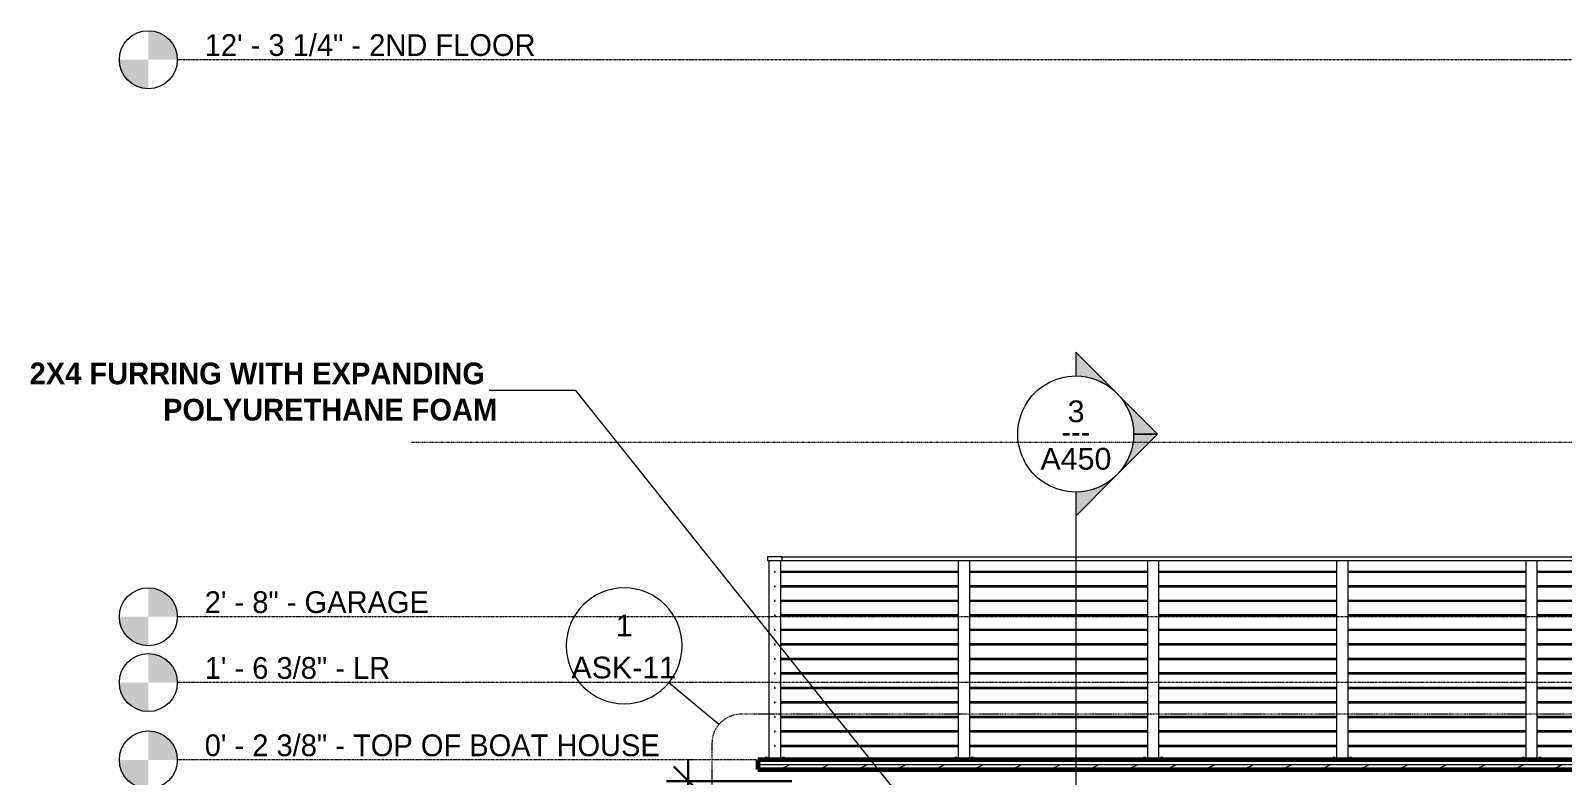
# Model space of a CAD drawing. Header units: inches. Extents: x -3225 to -1923, y -226 to 478.
# Drawn here: x -3224.9 to -2907.8, y -0.8 to 153.3 of the extents above; entities that cross this region are included whole.
import ezdxf

# ---------------------------------------------------------------- set-up
doc = ezdxf.new("R2010")
doc.units = ezdxf.units.IN
doc.header["$MEASUREMENT"] = 0
for name, pattern in [('Aligning Line 1_8_', [0.25, 0.125, -0.125]), ('Dash Dot 3_16_', [0.3124999999999999, 0.1874999999999999, -0.06249999999999999, 0, -0.06249999999999999]), ('Grid Line 1_2_', [0.8749999999999999, 0.4999999999999999, -0.125, 0.125, -0.125])]:
    doc.linetypes.add(name, pattern=pattern)
for name, color, linetype, lineweight in [('A-ANNO-DIMS-1', 211, 'Continuous', 30), ('A-ANNO-SYMB', 150, 'Continuous', 9), ('A-ANNO-SYMB-1', 150, 'Dash Dot 3_16_', 9), ('A-FLOR-1', 192, 'Continuous', 60), ('A-FLOR-HRAL', 11, 'Continuous', 9), ('A-FLOR-LEVL', 51, 'Continuous', 9), ('A-FLOR-LEVL-1', 51, 'Grid Line 1_2_', 9), ('A-FLOR-MCUT', 51, 'Continuous', 18), ('A-FLOR-PATT-1', 8, 'Continuous', 9), ('G-ANNO-SYMB', 111, 'Aligning Line 1_8_', 9), ('G-ANNO-SYMB-1', 111, 'Continuous', 9), ('G-ANNO-TEXT', 231, 'Continuous', 9)]:
    doc.layers.add(name, color=color, linetype=linetype, lineweight=lineweight)
doc.styles.add('Arial_1', font='arial.ttf', dxfattribs={"height": 4.499999999999996})
doc.styles.add('Century Gothic', font='ufonts.com_century-gothic.ttf', dxfattribs={"height": 4.499999999999996})
doc.styles.add('Century Gothic_B', font='GOTHICB.TTF', dxfattribs={"height": 4.499999999999999})
doc.dimstyles.new('OD__1_16__Tol__', dxfattribs={"dimscale": 12, "dimtxt": 4.698757213728865, "dimasz": 0.5, "dimexe": 0.375, "dimexo": 0.2500000000000001, "dimgap": 0.06250000000000001, "dimtad": 1, "dimdec": 4, "dimrnd": 0.0625, "dimzin": 3, "dimdsep": 46, "dimlunit": 4, "dimtxsty": 'Century Gothic_B', "dimblk1": 'OBLIQUE', "dimblk2": 'OBLIQUE', "dimsah": 1, "dimcen": 0.09, "dimdle": 0.375, "dimazin": 0, "dimtfac": 1, "dimtdec": 4, "dimtix": 1, "dimtmove": 0, "dimatfit": 3, "dimfxl": 1, "dimtvp": 1, "dimtfill": 1, "dimfrac": 2, "dimtolj": 1, "dimtzin": 0, "dimlwd": 30, "dimlwe": 30, "dimarcsym": 2})

# ---------------------------------------------------------------- blocks, each defined once
blk = doc.blocks.new('Railing - 2_ x 1_2_ 2-V1-Section 12')
at = {"layer": 'A-FLOR-HRAL'}
for p, q in [((-3072.024183847696, 2.625000000000033), (-3072.024183847696, 43.62499999999999)), ((-3069.649183847696, 43.62499999999999), (-3069.649183847696, 2.625000000000032)), ((-3068.336683847696, 2.624999999999998), (-3073.336683847696, 2.624999999999998)), ((-3073.336683847696, 2.374999999999998), (-3073.336683847696, 2.624999999999998)), ((-3072.836683847697, 2.624999999999856), (-3072.836683847697, 2.874999999999799)), ((-3072.336683847697, 2.874999999999998), (-3072.836683847696, 2.874999999999998)), ((-3072.336683847697, 2.874999999999799), (-3072.336683847697, 2.624999999999856)), ((-3069.336683847697, 2.624999999999856), (-3069.336683847697, 2.874999999999799)), ((-3068.836683847697, 2.874999999999998), (-3069.336683847696, 2.874999999999998)), ((-3068.836683847697, 2.874999999999799), (-3068.836683847697, 2.624999999999856)), ((-3068.336683847696, 2.624999999999998), (-3068.336683847696, 2.374999999999998))]:
    blk.add_line(p, q, dxfattribs=at)
blk = doc.blocks.new('Railing - 2_ x 1_2_ 2-V2-Section 12')
at = {"layer": 'A-FLOR-HRAL'}
for p, q in [((-3032.85751718103, 43.62499999999999), (-3032.85751718103, 2.625000000000032)), ((-3030.48251718103, 2.625000000000033), (-3030.48251718103, 43.62499999999999)), ((-3029.17001718103, 2.624999999999998), (-3034.17001718103, 2.624999999999998)), ((-3034.17001718103, 2.624999999999998), (-3034.17001718103, 2.374999999999998)), ((-3033.670017181031, 2.624999999999856), (-3033.670017181031, 2.874999999999799)), ((-3033.42001718103, 2.874999999999998), (-3033.67001718103, 2.874999999999998)), ((-3033.17001718103, 2.874999999999998), (-3033.42001718103, 2.874999999999998)), ((-3033.170017181031, 2.874999999999799), (-3033.170017181031, 2.624999999999856)), ((-3030.170017181031, 2.624999999999856), (-3030.170017181031, 2.874999999999799)), ((-3029.92001718103, 2.874999999999998), (-3030.17001718103, 2.874999999999998)), ((-3029.67001718103, 2.874999999999998), (-3029.92001718103, 2.874999999999998)), ((-3029.670017181031, 2.874999999999799), (-3029.670017181031, 2.624999999999856)), ((-3029.17001718103, 2.374999999999998), (-3029.17001718103, 2.624999999999998))]:
    blk.add_line(p, q, dxfattribs=at)
blk = doc.blocks.new('Railing - Railing-1114347-Section 12')
at = {"layer": 'A-FLOR-HRAL'}
for p, q in [((-3069.336683847696, 44.375), (-3072.336683847696, 44.375)), ((-3072.336683847696, 44.375), (-3072.336683847696, 43.625)), ((-3072.336683847696, 43.625), (-3069.336683847696, 43.625)), ((-3032.857517181031, 41.37499999999988), (-3069.649183847697, 41.37499999999988)), ((-3069.336683847696, 43.625), (-3069.336683847696, 44.375)), ((-3069.336683847696, 44.375), (-2718.3366838477, 44.375)), ((-3069.336683847696, 43.625), (-2718.3366838477, 43.625)), ((-2993.690850514365, 41.37499999999988), (-3030.482517181031, 41.37499999999988)), ((-2954.524183847698, 41.37499999999988), (-2991.315850514365, 41.37499999999988)), ((-2915.357517181032, 41.37499999999988), (-2952.149183847698, 41.37499999999988)), ((-2876.190850514366, 41.37499999999988), (-2912.982517181032, 41.37499999999988)), ((-3069.649183847697, 41.18749999999988), (-3032.857517181031, 41.18749999999988)), ((-3032.857517181031, 38.37499999999988), (-3069.649183847697, 38.37499999999988)), ((-3069.649183847697, 38.18749999999988), (-3032.857517181031, 38.18749999999988)), ((-3030.482517181031, 41.18749999999988), (-2993.690850514365, 41.18749999999988)), ((-2993.690850514365, 38.37499999999988), (-3030.482517181031, 38.37499999999988)), ((-3030.482517181031, 38.18749999999988), (-2993.690850514365, 38.18749999999988)), ((-2991.315850514365, 41.18749999999988), (-2954.524183847698, 41.18749999999988)), ((-2954.524183847698, 38.37499999999988), (-2991.315850514365, 38.37499999999988)), ((-2991.315850514365, 38.18749999999988), (-2954.524183847698, 38.18749999999988)), ((-2952.149183847698, 41.18749999999988), (-2915.357517181032, 41.18749999999988)), ((-2915.357517181032, 38.37499999999988), (-2952.149183847698, 38.37499999999988)), ((-2952.149183847698, 38.18749999999988), (-2915.357517181032, 38.18749999999988)), ((-2912.982517181032, 41.18749999999988), (-2876.190850514366, 41.18749999999988)), ((-2876.190850514366, 38.37499999999988), (-2912.982517181032, 38.37499999999988)), ((-2912.982517181032, 38.18749999999988), (-2876.190850514366, 38.18749999999988)), ((-3032.857517181031, 35.37499999999988), (-3069.649183847697, 35.37499999999988)), ((-3069.649183847697, 35.18749999999988), (-3032.857517181031, 35.18749999999988)), ((-2993.690850514365, 35.37499999999988), (-3030.482517181031, 35.37499999999988)), ((-3030.482517181031, 35.18749999999988), (-2993.690850514365, 35.18749999999988)), ((-2954.524183847698, 35.37499999999988), (-2991.315850514365, 35.37499999999988)), ((-2991.315850514365, 35.18749999999988), (-2954.524183847698, 35.18749999999988)), ((-2915.357517181032, 35.37499999999988), (-2952.149183847698, 35.37499999999988)), ((-2952.149183847698, 35.18749999999988), (-2915.357517181032, 35.18749999999988)), ((-2876.190850514366, 35.37499999999988), (-2912.982517181032, 35.37499999999988)), ((-2912.982517181032, 35.18749999999988), (-2876.190850514366, 35.18749999999988)), ((-3032.857517181031, 32.37499999999988), (-3069.649183847697, 32.37499999999988)), ((-3069.649183847697, 32.18749999999979), (-3032.857517181031, 32.18749999999979)), ((-2993.690850514365, 32.37499999999988), (-3030.482517181031, 32.37499999999988)), ((-3030.482517181031, 32.18749999999979), (-2993.690850514365, 32.18749999999979)), ((-2954.524183847698, 32.37499999999988), (-2991.315850514365, 32.37499999999988)), ((-2991.315850514365, 32.18749999999979), (-2954.524183847698, 32.18749999999979)), ((-2915.357517181032, 32.37499999999988), (-2952.149183847698, 32.37499999999988)), ((-2952.149183847698, 32.18749999999979), (-2915.357517181032, 32.18749999999979)), ((-2876.190850514366, 32.37499999999988), (-2912.982517181032, 32.37499999999988)), ((-2912.982517181032, 32.18749999999979), (-2876.190850514366, 32.18749999999979)), ((-3032.857517181031, 29.3749999999998), (-3069.649183847697, 29.3749999999998)), ((-3069.649183847697, 29.18749999999988), (-3032.857517181031, 29.18749999999988)), ((-2993.690850514365, 29.3749999999998), (-3030.482517181031, 29.3749999999998)), ((-3030.482517181031, 29.18749999999988), (-2993.690850514365, 29.18749999999988)), ((-2954.524183847698, 29.3749999999998), (-2991.315850514365, 29.3749999999998)), ((-2991.315850514365, 29.18749999999988), (-2954.524183847698, 29.18749999999988)), ((-2915.357517181032, 29.3749999999998), (-2952.149183847698, 29.3749999999998)), ((-2952.149183847698, 29.18749999999988), (-2915.357517181032, 29.18749999999988)), ((-2876.190850514366, 29.3749999999998), (-2912.982517181032, 29.3749999999998)), ((-2912.982517181032, 29.18749999999988), (-2876.190850514366, 29.18749999999988)), ((-3032.857517181031, 26.37499999999988), (-3069.649183847697, 26.37499999999988)), ((-3069.649183847697, 26.18749999999988), (-3032.857517181031, 26.18749999999988)), ((-2993.690850514365, 26.37499999999988), (-3030.482517181031, 26.37499999999988)), ((-3030.482517181031, 26.18749999999988), (-2993.690850514365, 26.18749999999988)), ((-2954.524183847698, 26.37499999999988), (-2991.315850514365, 26.37499999999988)), ((-2991.315850514365, 26.18749999999988), (-2954.524183847698, 26.18749999999988)), ((-2915.357517181032, 26.37499999999988), (-2952.149183847698, 26.37499999999988)), ((-2952.149183847698, 26.18749999999988), (-2915.357517181032, 26.18749999999988)), ((-2876.190850514366, 26.37499999999988), (-2912.982517181032, 26.37499999999988)), ((-2912.982517181032, 26.18749999999988), (-2876.190850514366, 26.18749999999988)), ((-3032.857517181031, 23.3749999999998), (-3069.649183847697, 23.3749999999998)), ((-3069.649183847697, 23.1874999999998), (-3032.857517181031, 23.1874999999998)), ((-2993.690850514365, 23.3749999999998), (-3030.482517181031, 23.3749999999998)), ((-3030.482517181031, 23.1874999999998), (-2993.690850514365, 23.1874999999998)), ((-2954.524183847698, 23.3749999999998), (-2991.315850514365, 23.3749999999998)), ((-2991.315850514365, 23.1874999999998), (-2954.524183847698, 23.1874999999998)), ((-2915.357517181032, 23.3749999999998), (-2952.149183847698, 23.3749999999998)), ((-2952.149183847698, 23.1874999999998), (-2915.357517181032, 23.1874999999998)), ((-2876.190850514366, 23.3749999999998), (-2912.982517181032, 23.3749999999998)), ((-2912.982517181032, 23.1874999999998), (-2876.190850514366, 23.1874999999998)), ((-3032.857517181031, 20.3749999999998), (-3069.649183847697, 20.3749999999998)), ((-3069.649183847697, 20.1874999999998), (-3032.857517181031, 20.1874999999998)), ((-2993.690850514365, 20.3749999999998), (-3030.482517181031, 20.3749999999998)), ((-3030.482517181031, 20.1874999999998), (-2993.690850514365, 20.1874999999998)), ((-2954.524183847698, 20.3749999999998), (-2991.315850514365, 20.3749999999998)), ((-2991.315850514365, 20.1874999999998), (-2954.524183847698, 20.1874999999998)), ((-2915.357517181032, 20.3749999999998), (-2952.149183847698, 20.3749999999998)), ((-2952.149183847698, 20.1874999999998), (-2915.357517181032, 20.1874999999998)), ((-2876.190850514366, 20.3749999999998), (-2912.982517181032, 20.3749999999998)), ((-2912.982517181032, 20.1874999999998), (-2876.190850514366, 20.1874999999998)), ((-3032.857517181031, 17.37499999999988), (-3069.649183847697, 17.37499999999988)), ((-3069.649183847697, 17.18749999999988), (-3032.857517181031, 17.18749999999988)), ((-2993.690850514365, 17.37499999999988), (-3030.482517181031, 17.37499999999988)), ((-3030.482517181031, 17.18749999999988), (-2993.690850514365, 17.18749999999988)), ((-2954.524183847698, 17.37499999999988), (-2991.315850514365, 17.37499999999988)), ((-2991.315850514365, 17.18749999999988), (-2954.524183847698, 17.18749999999988)), ((-2915.357517181032, 17.37499999999988), (-2952.149183847698, 17.37499999999988)), ((-2952.149183847698, 17.18749999999988), (-2915.357517181032, 17.18749999999988)), ((-2876.190850514366, 17.37499999999988), (-2912.982517181032, 17.37499999999988)), ((-2912.982517181032, 17.18749999999988), (-2876.190850514366, 17.18749999999988)), ((-3032.857517181031, 14.3749999999998), (-3069.649183847697, 14.3749999999998)), ((-3069.649183847697, 14.1874999999998), (-3032.857517181031, 14.1874999999998)), ((-2993.690850514365, 14.3749999999998), (-3030.482517181031, 14.3749999999998)), ((-3030.482517181031, 14.1874999999998), (-2993.690850514365, 14.1874999999998)), ((-2954.524183847698, 14.3749999999998), (-2991.315850514365, 14.3749999999998)), ((-2991.315850514365, 14.1874999999998), (-2954.524183847698, 14.1874999999998)), ((-2915.357517181032, 14.3749999999998), (-2952.149183847698, 14.3749999999998)), ((-2952.149183847698, 14.1874999999998), (-2915.357517181032, 14.1874999999998)), ((-2876.190850514366, 14.3749999999998), (-2912.982517181032, 14.3749999999998)), ((-2912.982517181032, 14.1874999999998), (-2876.190850514366, 14.1874999999998)), ((-3032.857517181031, 11.3749999999998), (-3069.649183847697, 11.3749999999998)), ((-3069.649183847697, 11.1874999999998), (-3032.857517181031, 11.1874999999998)), ((-2993.690850514365, 11.3749999999998), (-3030.482517181031, 11.3749999999998)), ((-3030.482517181031, 11.1874999999998), (-2993.690850514365, 11.1874999999998)), ((-2954.524183847698, 11.3749999999998), (-2991.315850514365, 11.3749999999998)), ((-2991.315850514365, 11.1874999999998), (-2954.524183847698, 11.1874999999998)), ((-2915.357517181032, 11.3749999999998), (-2952.149183847698, 11.3749999999998)), ((-2952.149183847698, 11.1874999999998), (-2915.357517181032, 11.1874999999998)), ((-2876.190850514366, 11.3749999999998), (-2912.982517181032, 11.3749999999998)), ((-2912.982517181032, 11.1874999999998), (-2876.190850514366, 11.1874999999998)), ((-3032.857517181031, 8.374999999999885), (-3069.649183847697, 8.374999999999885)), ((-3069.649183847697, 8.187499999999885), (-3032.857517181031, 8.187499999999885)), ((-2993.690850514365, 8.374999999999885), (-3030.482517181031, 8.374999999999885)), ((-3030.482517181031, 8.187499999999885), (-2993.690850514365, 8.187499999999885)), ((-2954.524183847698, 8.374999999999885), (-2991.315850514365, 8.374999999999885)), ((-2991.315850514365, 8.187499999999885), (-2954.524183847698, 8.187499999999885)), ((-2915.357517181032, 8.374999999999885), (-2952.149183847698, 8.374999999999885)), ((-2952.149183847698, 8.187499999999885), (-2915.357517181032, 8.187499999999885)), ((-2876.190850514366, 8.374999999999885), (-2912.982517181032, 8.374999999999885)), ((-2912.982517181032, 8.187499999999885), (-2876.190850514366, 8.187499999999885)), ((-3032.857517181031, 5.3749999999998), (-3069.649183847697, 5.3749999999998)), ((-3069.649183847697, 5.1874999999998), (-3032.857517181031, 5.1874999999998)), ((-2993.690850514365, 5.3749999999998), (-3030.482517181031, 5.3749999999998)), ((-3030.482517181031, 5.1874999999998), (-2993.690850514365, 5.1874999999998)), ((-2954.524183847698, 5.3749999999998), (-2991.315850514365, 5.3749999999998)), ((-2991.315850514365, 5.1874999999998), (-2954.524183847698, 5.1874999999998)), ((-2915.357517181032, 5.3749999999998), (-2952.149183847698, 5.3749999999998)), ((-2952.149183847698, 5.1874999999998), (-2915.357517181032, 5.1874999999998)), ((-2876.190850514366, 5.3749999999998), (-2912.982517181032, 5.3749999999998)), ((-2912.982517181032, 5.1874999999998), (-2876.190850514366, 5.1874999999998))]:
    blk.add_line(p, q, dxfattribs=at)
for centre, radius, start, end in [((-3070.836683847696, 41.28124999999999), 0.09375, 0, 180), ((-3070.836683847696, 41.28124999999999), 0.09375, 180, 0), ((-3070.836683847696, 38.28124999999999), 0.09375, 0, 180), ((-3070.836683847696, 38.28124999999999), 0.09375, 180, 0), ((-3070.836683847696, 35.28124999999999), 0.09375, 0, 180), ((-3070.836683847696, 35.28124999999999), 0.09375, 180, 0), ((-3070.836683847696, 32.28124999999999), 0.09375, 0, 180), ((-3070.836683847696, 32.28124999999999), 0.09375, 180, 0), ((-3070.836683847696, 29.28124999999999), 0.09375, 0, 180), ((-3070.836683847696, 29.28124999999999), 0.09375, 180, 0), ((-3070.836683847696, 26.28124999999999), 0.09375, 0, 180), ((-3070.836683847696, 26.28124999999999), 0.09375, 180, 0), ((-3070.836683847696, 23.28125), 0.09375, 0, 180), ((-3070.836683847696, 23.28125), 0.09375, 180, 0), ((-3070.836683847696, 20.28125), 0.09375, 0, 180), ((-3070.836683847696, 20.28125), 0.09375, 180, 0), ((-3070.836683847696, 17.28125), 0.09375, 0, 180), ((-3070.836683847696, 17.28125), 0.09375, 180, 0), ((-3070.836683847696, 14.28125), 0.09375, 0, 180), ((-3070.836683847696, 14.28125), 0.09375, 180, 0), ((-3070.836683847696, 11.28125), 0.09374999999999911, 359.9999999999991, 179.9999999999995), ((-3070.836683847696, 11.28125), 0.09374999999999911, 179.9999999999995, 359.9999999999991), ((-3070.836683847696, 8.281249999999996), 0.09375, 0, 179.9999999999989), ((-3070.836683847696, 8.281249999999996), 0.09374999999999911, 179.9999999999995, 359.9999999999991), ((-3070.836683847696, 5.281249999999997), 0.09374999999999957, 359.9999999999994, 179.9999999999987), ((-3070.836683847696, 5.281249999999997), 0.09374999999999911, 179.9999999999995, 0)]:
    blk.add_arc(centre, radius, start, end, dxfattribs=at)
for name, p in [('Railing - 2_ x 1_2_ 2-V1-Section 12', (0, 0)), ('Railing - 2_ x 1_2_ 2-V2-Section 12', (0, 0)), ('Railing - 2_ x 1_2_ 2-V2-Section 12', (39.16666666666628, 0)), ('Railing - 2_ x 1_2_ 2-V2-Section 12', (78.33333333333256, 0)), ('Railing - 2_ x 1_2_ 2-V2-Section 12', (117.4999999999985, 0))]:
    blk.add_blockref(name, p)
blk = doc.blocks.new('Level - Level Head - Circle-50818-Section 12')
at = {"layer": 'A-FLOR-LEVL'}
h = blk.add_hatch(color=256, dxfattribs=at)
edge = h.paths.add_edge_path(flags=0)
edge.add_line((-3200.570245953747, 31.99999999999998), (-3194.570245953747, 31.99999999999998))
edge.add_arc((-3200.570245953747, 31.99999999999997), 6.000000000000007, 3.180554681463517e-14, 90.0000000000001)
edge.add_line((-3200.570245953747, 37.99999999999996), (-3200.570245953747, 31.99999999999998))
h = blk.add_hatch(color=256, dxfattribs=at)
edge = h.paths.add_edge_path(flags=0)
edge.add_line((-3200.570245953747, 25.99999999999997), (-3200.570245953747, 31.99999999999994))
edge.add_line((-3200.570245953747, 31.99999999999994), (-3206.570245953747, 31.99999999999994))
edge.add_arc((-3200.570245953747, 31.99999999999997), 6.000000000000004, 180.0000000000002, 269.9999999999997)
blk.add_circle((-3200.570245953747, 31.99999999999997), 6, dxfattribs=at)
blk = doc.blocks.new('Section - Section Head - Filled-22785-Section 12')
at = {"layer": 'G-ANNO-SYMB-1'}
h = blk.add_hatch(color=256, dxfattribs=at)
edge = h.paths.add_edge_path(flags=0)
edge.add_arc((-2411.798738118747, 396.3759802906873), 12.01561779548172, 89.99999999999977, 132.0783950246236, ccw=False)
edge.add_line((-2411.798738118747, 408.3915980861691), (-2411.798738118746, 413.3465430391644))
edge.add_line((-2411.798738118746, 413.3465430391644), (-2419.850965797065, 405.294315360846))
h = blk.add_hatch(color=256, dxfattribs=at)
edge = h.paths.add_edge_path(flags=0)
edge.add_line((-2420.284019492985, 404.8612616649258), (-2428.769300867224, 396.3759802906873))
edge.add_line((-2428.769300867224, 396.3759802906873), (-2423.798738118747, 396.3759802906873))
edge.add_arc((-2411.798738118747, 396.3759802906872), 12.0000000000001, 135.0000000000002, 179.9999999999998, ccw=False)
h = blk.add_hatch(color=256, dxfattribs=at)
edge = h.paths.add_edge_path(flags=0)
edge.add_arc((-2411.798738118747, 396.3759802906873), 11.99999999999997, 180.0000000000002, 224.9999999999998, ccw=False)
edge.add_line((-2423.798738118747, 396.3759802906873), (-2428.769300867224, 396.3759802906873))
edge.add_line((-2428.769300867224, 396.3759802906873), (-2420.284019492985, 387.8906989164487))
h = blk.add_hatch(color=256, dxfattribs=at)
edge = h.paths.add_edge_path(flags=0)
edge.add_line((-2419.850965797065, 387.4576452205286), (-2411.798738118747, 379.40541754221))
edge.add_line((-2411.798738118747, 379.40541754221), (-2411.798738118747, 384.3603624952053))
edge.add_arc((-2411.798738118747, 396.3759802906872), 12.01561779548195, 227.9216049753764, 270, ccw=False)
for p, q in [((-2419.850965797065, 405.294315360846), (-2411.798738118746, 413.3465430391644)), ((-2411.798738118746, 413.3465430391644), (-2411.798738118747, 408.3915980861691)), ((-2428.769300867224, 396.3759802906873), (-2420.284019492985, 404.8612616649258)), ((-2423.798738118747, 396.3759802906873), (-2428.769300867224, 396.3759802906873)), ((-2420.284019492985, 387.8906989164487), (-2428.769300867224, 396.3759802906873)), ((-2428.769300867224, 396.3759802906873), (-2423.798738118747, 396.3759802906873)), ((-2411.798738118747, 379.40541754221), (-2419.850965797065, 387.4576452205286)), ((-2411.798738118747, 384.3603624952053), (-2411.798738118747, 379.40541754221))]:
    blk.add_line(p, q, dxfattribs=at)
for centre, radius, start, end in [((-2411.798738118747, 396.3915980861691), 11.99999999999997, 89.99999999999987, 269.9999999999995), ((-2411.798738118747, 396.3759802906873), 12.01561779548172, 89.99999999999946, 132.0783950246232), ((-2411.798738118747, 396.3915980861691), 12, 269.9999999999996, 90), ((-2411.798738118747, 396.3759802906872), 12.0000000000001, 134.9999999999998, 179.9999999999995), ((-2411.798738118747, 396.3759802906873), 11.99999999999997, 179.9999999999999, 224.9999999999995), ((-2411.798738118747, 396.3759802906872), 12.01561779548195, 227.921604975376, 269.9999999999996)]:
    blk.add_arc(centre, radius, start, end, dxfattribs=at)
blk = doc.blocks.new('_Oblique')
at = {"color": 0, "linetype": 'ByBlock', "lineweight": -2}
blk.add_line((-0.5, -0.5), (0.5, 0.5), dxfattribs=at)
blk = doc.blocks.new('DIMBLOCK4-Section 12')
at = {"layer": 'A-ANNO-DIMS-1', "color": 0, "lineweight": 30, "transparency": 16777216}
for p, q in [((-3088.787312006224, -36.24999999994957), (-3088.787312006224, 2.500000000000003)), ((-3067.336683847681, -1.999999999999994), (-3093.287312006224, -1.999999999999998)), ((-3077.336683847682, -31.74999999994956), (-3093.287312006224, -31.74999999994957))]:
    blk.add_line(p, q, dxfattribs=at)
at = {"layer": 'Defpoints', "color": 0, "transparency": 16777216}
for p in [(-3088.787312006224, -1.999999999999998), (-3064.336683847681, -1.999999999999994), (-3074.336683847682, -31.74999999994956)]:
    blk.add_point(p, dxfattribs=at)
at = {"layer": 'A-ANNO-DIMS-1', "color": 0, "lineweight": 30, "transparency": 16777216, "xscale": 5.999999999999999, "yscale": 5.999999999999999, "zscale": 5.999999999999999}
for p, rotation in [((-3088.787312006224, -1.999999999999998), 90), ((-3088.787312006224, -31.74999999994957), 270)]:
    blk.add_blockref('_Oblique', p, dxfattribs=dict(at, rotation=rotation))
at = {"layer": 'A-ANNO-DIMS-1', "color": 0, "transparency": 16777216, "insert": (-3092.252301829148, -16.87499999997391), "char_height": 4.499999999999999, "attachment_point": 5, "rotation": 90, "style": 'Century Gothic_B', "bg_fill": 3, "box_fill_scale": 1.25, "bg_fill_color": 256, "bg_fill_true_color": 13158600, "bg_fill_transparency": 0}
blk.add_mtext('\\A1;2\'-5 3/4"', dxfattribs=at)
blk = doc.blocks.new('Section - Callout Head-565430-Section 12')
at = {"layer": 'A-ANNO-SYMB'}
for radius, start, end in [(12, 0, 179.9999999999999), (11.99999999999998, 179.9999999999999, 359.9999999999994)]:
    blk.add_arc((-3102.034455566098, 25.98030004485099), radius, start, end, dxfattribs=at)

msp = doc.modelspace()

# ---------------------------------------------------------------- hatches: boundary and pattern name
at = {"layer": 'A-FLOR-PATT-1'}
h = msp.add_hatch(dxfattribs=at)
h.set_pattern_fill('FP_5', color=256, style=0, pattern_type=2)
h.set_pattern_definition([(216.87, (-2622.268, 132.934), (23.98977142872239, 15.99364285576162), [3.998, -35.986]), (206.565, (-2617.47, 130.535), (-7.997080657381741, -7.996619158077422), [8.941, -8.941]), (198.435, (-2617.47, 126.537), (-15.99384457876375, -7.997098260641131), [5.057999999999999, -20.23])])
h.paths.add_polyline_path([(-2891.934224399128, 0.3749999999998294), (-2717.336683847695, 0.3749999999998294), (-2717.336683847695, 1.374999999999858), (-3074.336683847696, 1.374999999999858), (-3074.336683847696, 0.3749999999998294), (-2910.096170490144, 0.3749999999998294)], flags=0)

# ---------------------------------------------------------------- linework, layer by layer
at = {"layer": 'A-ANNO-SYMB'}
msp.add_line((-3082.468263941229, 9.673757544339189), (-3092.816120625283, 18.29770276795884), dxfattribs=at)
at = {"layer": 'A-ANNO-SYMB-1'}
msp.add_line((-2722.695717055587, 11.83245890589313), (-3077.85909647082, 11.83245890589313), dxfattribs=at)
msp.add_arc((-3077.85909647082, 5.832458905893134), 6, 90, 180, dxfattribs=at)
at = {"layer": 'A-FLOR-1'}
for p, q in [((-2717.336683847695, 2.374999999999992), (-3074.336683847696, 2.374999999999992)), ((-3074.336683847696, 2.374999999999992), (-3074.336683847696, 0.3749999999999999)), ((-3074.336683847696, 0.3749999999999999), (-2717.336683847695, 0.3749999999999999))]:
    msp.add_line(p, q, dxfattribs=at)
at = {"layer": 'A-FLOR-LEVL-1'}
for p, q in [((-1935.479173867077, 147.249999999896), (-3194.570245953749, 147.2499999998875)), ((-1935.479173867077, 32), (-3194.570245953749, 32)), ((-1935.479173867077, 18.37499999999999), (-3194.570245953749, 18.37499999999999)), ((-1935.479173867077, 2.374999999999998), (-3194.570245953749, 2.374999999999998))]:
    msp.add_line(p, q, dxfattribs=at)
at = {"layer": 'A-FLOR-MCUT'}
msp.add_line((-2717.336683847695, 1.374999999999986), (-3074.336683847696, 1.375000000000007), dxfattribs=at)
at = {"layer": 'G-ANNO-SYMB'}
msp.add_line((-3146.201469673355, 68.08485192620259), (-2664.964881304775, 68.08485192620259), dxfattribs=at)
at = {"layer": 'G-ANNO-SYMB-1'}
msp.add_line((-3008.54873811875, 57.7900572657741), (-3008.54873811875, -165.663677320461), dxfattribs=at)
at = {"layer": 'G-ANNO-TEXT'}
msp.add_line((-3112.017327060725, 78.8373751885991), (-3130.020049672137, 78.83737518859908), dxfattribs=at)

# ---------------------------------------------------------------- block references
at = {"layer": 'A-ANNO-SYMB'}
msp.add_blockref('Section - Callout Head-565430-Section 12', (0, 0), dxfattribs=at)
at = {"layer": 'A-FLOR-HRAL'}
msp.add_blockref('Railing - Railing-1114347-Section 12', (0, 0), dxfattribs=at)
at = {"layer": 'A-FLOR-LEVL'}
for p in [(0, 115.2499999998874), (0, 0), (0, -13.625), (0, -29.62499999999998)]:
    msp.add_blockref('Level - Level Head - Circle-50818-Section 12', p, dxfattribs=at)
at = {"layer": 'G-ANNO-SYMB-1', "extrusion": (0, 0, -1)}
msp.add_blockref('Section - Section Head - Filled-22785-Section 12', (5420.347476237499, -326.5859230248824), dxfattribs=at)

# ---------------------------------------------------------------- texts
at = {"layer": 'A-ANNO-SYMB', "char_height": 4.499999999999996, "attachment_point": 1, "style": 'Arial_1'}
for s, insert, width in [('1', (-3103.779417102299, 32.42992125711459), 4.241999999999996), ('ASK-11', (-3112.963669070803, 23.73781568568003), 26.51249999999997)]:
    msp.add_mtext(s, dxfattribs=dict(at, insert=insert, width=width))
at = {"layer": 'A-FLOR-LEVL', "char_height": 4.499999999999996, "attachment_point": 1, "style": 'Century Gothic'}
for s, insert, width in [('12\' - 3 1/4" - 2ND FLOOR', (-3188.895148081801, 152.5253917589777), 87.56699999999994), ('2\' - 8" - GARAGE', (-3188.895148081801, 37.27539175909034), 59.38799999999995), ('1\' - 6 3/8" - LR', (-3188.895148081801, 23.65039175909035), 48.32849999999995), ('0\' - 2 3/8" - TOP OF BOAT HOUSE', (-3188.895148081801, 7.650391759090369), 116.5034999999999)]:
    msp.add_mtext(s, dxfattribs=dict(at, insert=insert, width=width))
at = {"layer": 'G-ANNO-SYMB-1', "char_height": 4.499999999999996, "attachment_point": 1}
for s, insert, width, style in [('3', (-3010.209226356625, 76.744375495858), 4.241999999999996, 'Arial_1'), ('---', (-3011.534881899983, 72.49102903916508), 7.726499999999994, 'Century Gothic'), ('A450', (-3015.83127360072, 66.9262534011916), 17.87699999999998, 'Arial_1')]:
    msp.add_mtext(s, dxfattribs=dict(at, insert=insert, width=width, style=style))
at = {"layer": 'G-ANNO-TEXT', "char_height": 4.499999999999996, "attachment_point": 1, "style": 'Century Gothic_B'}
for s, insert, width in [('2X4 FURRING WITH EXPANDING', (-3225.150758333554, 84.58973739332349), 115.2914999999999), ('POLYURETHANE FOAM', (-3197.525758333554, 77.08973739332349), 81.80999999999992)]:
    msp.add_mtext(s, dxfattribs=dict(at, insert=insert, width=width))

# ---------------------------------------------------------------- next in the draw order: dimensions: what is measured, and where the dimension line sits
at = {"layer": 'A-ANNO-DIMS-1'}
dim = msp.add_linear_dim(base=(-3088.787312006224, -1.999999999999998), p1=(-3074.33668384768, -31.74999999994955), p2=(-3064.33668384768, -1.999999999999993), angle=89.99999999999991, dimstyle='OD__1_16__Tol__', override={"dimpost": '<>', "dimfxl": 31.38570534490167}, dxfattribs=at)
dim.commit()
dim.dimension.update_dxf_attribs({"geometry": 'DIMBLOCK4-Section 12', "text_midpoint": (-3092.252301829148, -16.87499999997391)})

# ---------------------------------------------------------------- next in the draw order: linework, layer by layer
at = {"layer": 'A-ANNO-SYMB-1'}
msp.add_line((-3083.85909647082, 5.832458905893134), (-3083.85909647082, -20.95900426650122), dxfattribs=at)
at = {"layer": 'G-ANNO-TEXT'}
msp.add_line((-3038.318681370257, -13.42657819488791), (-3112.017327060725, 78.83737518859908), dxfattribs=at)

doc.saveas('drawing.dxf')
